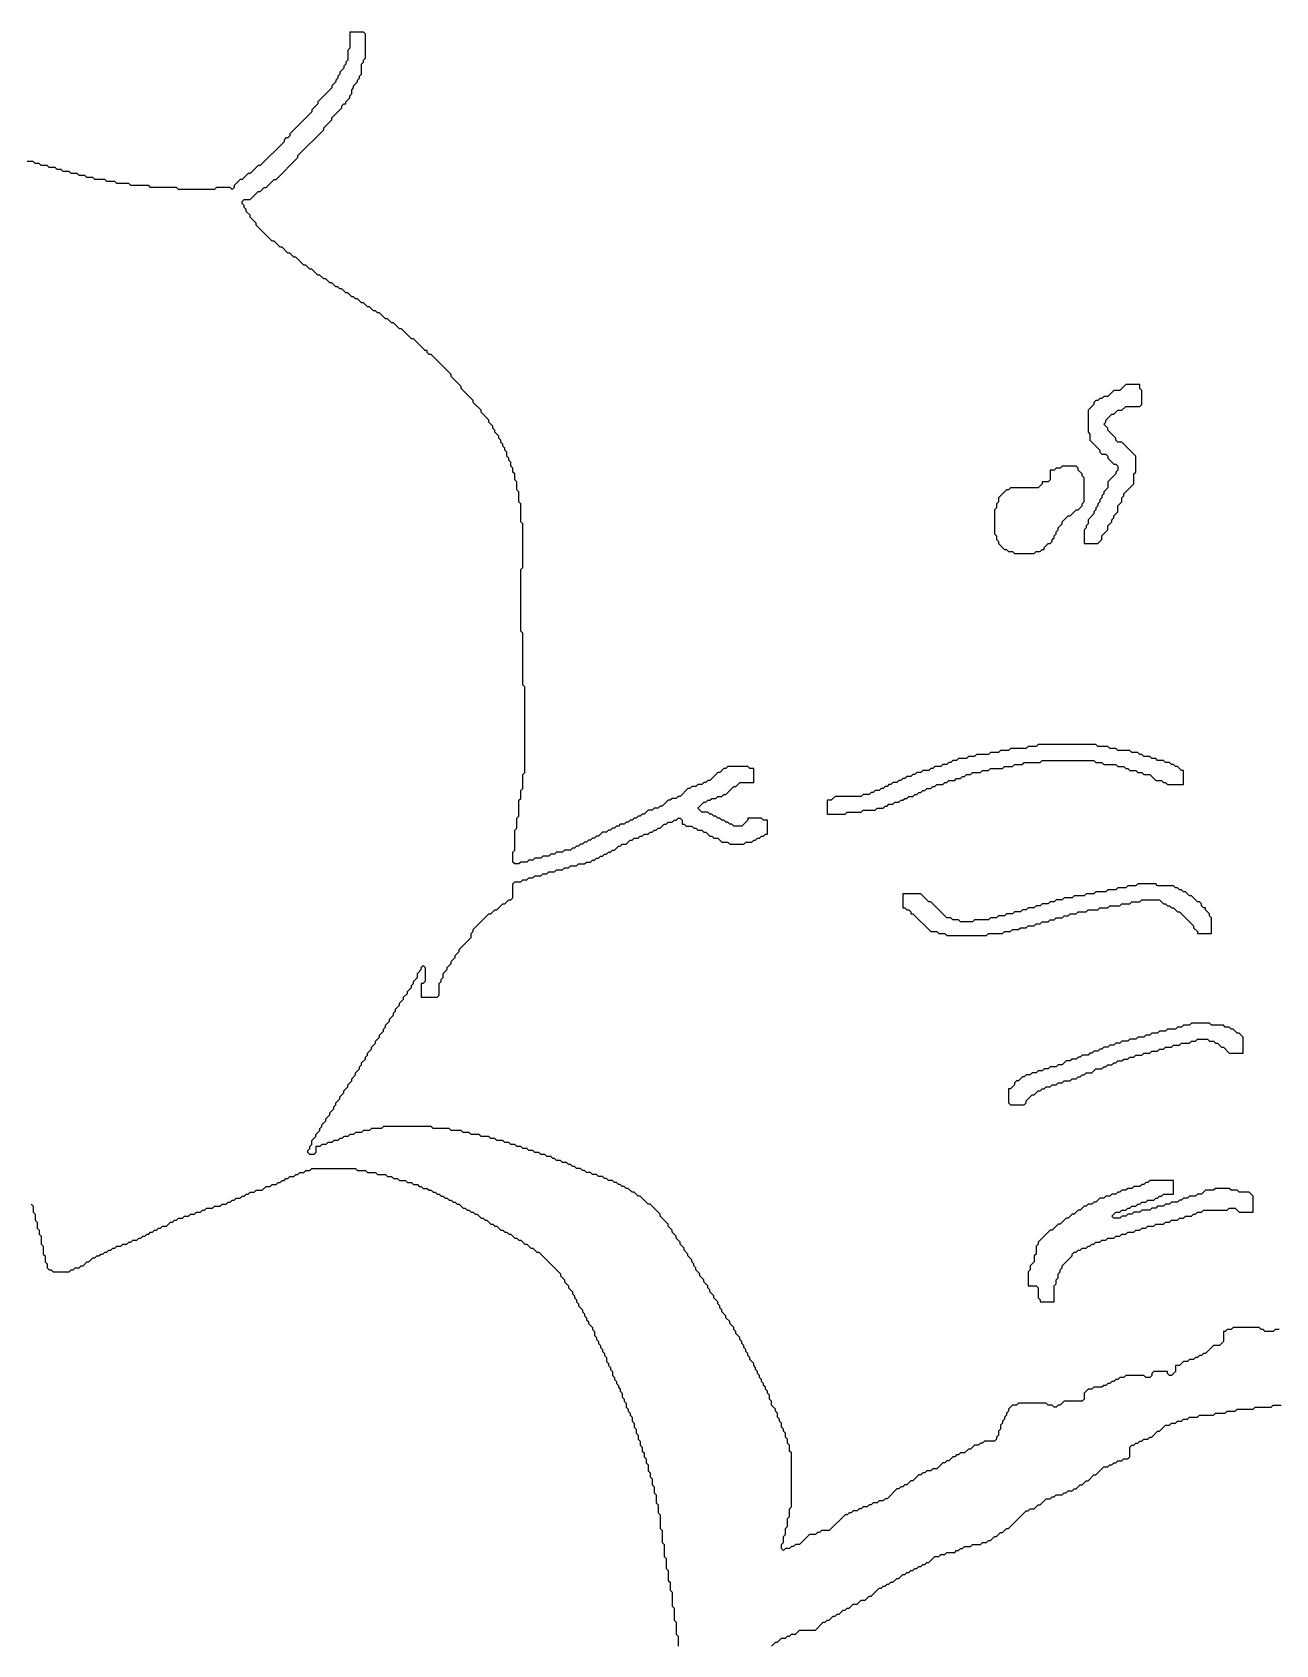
# Model space of a CAD drawing. Header units: metres. Extents: x 0 to 7998, y 2 to 10328.
# Drawn here: x 3615 to 4865, y 6627 to 8248 of the extents above; entities that cross this region are included whole.
import ezdxf

# ---------------------------------------------------------------- set-up
doc = ezdxf.new("R2010")
doc.units = ezdxf.units.M

msp = doc.modelspace()

# ---------------------------------------------------------------- linework, layer by layer
for points in [[(4868, 6944), (4864, 6944), (4862, 6942), (4854, 6942), (4852, 6944), (4850, 6944), (4848, 6946), (4822, 6946), (4820, 6944), (4816, 6944), (4814, 6942), (4812, 6942), (4812, 6932), (4808, 6928), (4802, 6928), (4794, 6920), (4792, 6920), (4790, 6918), (4788, 6918), (4786, 6916), (4784, 6916), (4782, 6914), (4778, 6914), (4776, 6912), (4772, 6912), (4768, 6908), (4764, 6908), (4764, 6902), (4760, 6898), (4758, 6898), (4756, 6900), (4756, 6902), (4742, 6902), (4740, 6900), (4740, 6898), (4738, 6896), (4734, 6896), (4732, 6898), (4714, 6898), (4712, 6896), (4708, 6896), (4706, 6894), (4704, 6894), (4702, 6892), (4700, 6892), (4698, 6890), (4696, 6890), (4694, 6888), (4692, 6888), (4690, 6886), (4682, 6886), (4680, 6884), (4676, 6884), (4672, 6880), (4672, 6874), (4670, 6872), (4652, 6872), (4648, 6868), (4646, 6868), (4644, 6866), (4642, 6866), (4640, 6868), (4636, 6868), (4634, 6870), (4606, 6870), (4604, 6868), (4600, 6868), (4596, 6864), (4596, 6862), (4594, 6860), (4594, 6858), (4592, 6856), (4592, 6854), (4590, 6852), (4590, 6850), (4588, 6848), (4588, 6844), (4586, 6842), (4586, 6838), (4584, 6836), (4584, 6834), (4582, 6832), (4572, 6832), (4570, 6830), (4568, 6830), (4566, 6828), (4562, 6828), (4558, 6824), (4556, 6824), (4552, 6820), (4548, 6820), (4546, 6818), (4544, 6818), (4542, 6816), (4540, 6816), (4536, 6812), (4534, 6812), (4532, 6810), (4530, 6810), (4524, 6804), (4520, 6804), (4518, 6802), (4514, 6802), (4512, 6800), (4510, 6800), (4508, 6798), (4506, 6798), (4500, 6792), (4498, 6792), (4494, 6788), (4492, 6788), (4490, 6786), (4488, 6786), (4486, 6784), (4484, 6784), (4474, 6774), (4472, 6774), (4470, 6772), (4466, 6772), (4464, 6770), (4460, 6770), (4458, 6768), (4456, 6768), (4454, 6766), (4450, 6766), (4448, 6764), (4446, 6764), (4444, 6762), (4440, 6762), (4438, 6760), (4436, 6760), (4434, 6758), (4432, 6758), (4416, 6742), (4408, 6742), (4406, 6740), (4404, 6740), (4402, 6738), (4396, 6738), (4386, 6728), (4382, 6728), (4380, 6726), (4378, 6726), (4376, 6724), (4372, 6724), (4370, 6722), (4368, 6724), (4368, 6728), (4370, 6730), (4370, 6736), (4372, 6738), (4372, 6744), (4374, 6746), (4374, 6754), (4376, 6756), (4376, 6764), (4378, 6766), (4378, 6820), (4376, 6822), (4376, 6828), (4374, 6830), (4374, 6834), (4372, 6836), (4372, 6840), (4370, 6842), (4370, 6844), (4368, 6846), (4368, 6850), (4366, 6852), (4366, 6854), (4364, 6856), (4364, 6860), (4362, 6862), (4362, 6864), (4358, 6868), (4358, 6872), (4356, 6874), (4356, 6878), (4354, 6880), (4354, 6882), (4352, 6884), (4352, 6886), (4350, 6888), (4350, 6890), (4348, 6892), (4348, 6894), (4346, 6896), (4346, 6898), (4344, 6900), (4344, 6902), (4342, 6904), (4342, 6906), (4340, 6908), (4340, 6910), (4336, 6914), (4336, 6916), (4334, 6918), (4334, 6920), (4332, 6922), (4332, 6924), (4330, 6926), (4330, 6928), (4328, 6930), (4328, 6932), (4326, 6934), (4326, 6936), (4322, 6940), (4322, 6942), (4320, 6944), (4320, 6946), (4316, 6950), (4316, 6952), (4312, 6956), (4312, 6958), (4308, 6962), (4308, 6964), (4306, 6966), (4306, 6968), (4304, 6970), (4304, 6972), (4300, 6976), (4300, 6978), (4296, 6982), (4296, 6984), (4294, 6986), (4294, 6988), (4290, 6992), (4290, 6994), (4286, 6998), (4286, 7000), (4282, 7004), (4282, 7006), (4280, 7008), (4280, 7010), (4278, 7012), (4278, 7014), (4274, 7018), (4274, 7020), (4270, 7024), (4270, 7026), (4266, 7030), (4266, 7032), (4262, 7036), (4262, 7038), (4258, 7042), (4258, 7044), (4254, 7048), (4254, 7050), (4246, 7058), (4246, 7060), (4236, 7070), (4234, 7070), (4226, 7078), (4224, 7078), (4220, 7082), (4218, 7082), (4214, 7086), (4212, 7086), (4210, 7088), (4208, 7088), (4206, 7090), (4204, 7090), (4202, 7092), (4200, 7092), (4198, 7094), (4194, 7094), (4192, 7096), (4190, 7096), (4188, 7098), (4184, 7098), (4182, 7100), (4178, 7100), (4176, 7102), (4172, 7102), (4170, 7104), (4168, 7104), (4166, 7106), (4162, 7106), (4160, 7108), (4158, 7108), (4156, 7110), (4154, 7110), (4152, 7112), (4148, 7112), (4146, 7114), (4142, 7114), (4140, 7116), (4138, 7116), (4136, 7118), (4132, 7118), (4130, 7120), (4126, 7120), (4124, 7122), (4120, 7122), (4118, 7124), (4114, 7124), (4112, 7126), (4108, 7126), (4106, 7128), (4102, 7128), (4100, 7130), (4096, 7130), (4094, 7132), (4090, 7132), (4088, 7134), (4082, 7134), (4080, 7136), (4076, 7136), (4074, 7138), (4066, 7138), (4064, 7140), (4056, 7140), (4054, 7142), (4048, 7142), (4046, 7144), (4036, 7144), (4034, 7146), (4018, 7146), (4016, 7148), (3968, 7148), (3966, 7146), (3956, 7146), (3954, 7144), (3948, 7144), (3946, 7142), (3940, 7142), (3938, 7140), (3934, 7140), (3932, 7138), (3928, 7138), (3926, 7136), (3924, 7136), (3922, 7134), (3918, 7134), (3916, 7132), (3912, 7132), (3910, 7130), (3906, 7130), (3904, 7128), (3900, 7128), (3900, 7122), (3898, 7120), (3894, 7120), (3892, 7122), (3892, 7124), (3894, 7126), (3894, 7128), (3896, 7130), (3896, 7134), (3900, 7138), (3900, 7140), (3904, 7144), (3904, 7146), (3906, 7148), (3906, 7150), (3910, 7154), (3910, 7156), (3914, 7160), (3914, 7162), (3918, 7166), (3918, 7168), (3920, 7170), (3920, 7172), (3924, 7176), (3924, 7178), (3928, 7182), (3928, 7184), (3932, 7188), (3932, 7190), (3936, 7194), (3936, 7196), (3940, 7200), (3940, 7202), (3944, 7206), (3944, 7208), (3946, 7210), (3946, 7212), (3950, 7216), (3950, 7218), (3952, 7220), (3952, 7222), (3956, 7226), (3956, 7228), (3960, 7232), (3960, 7234), (3964, 7238), (3964, 7240), (3968, 7244), (3968, 7246), (3970, 7248), (3970, 7250), (3974, 7254), (3974, 7256), (3978, 7260), (3978, 7262), (3980, 7264), (3980, 7266), (3984, 7270), (3984, 7272), (3988, 7276), (3988, 7278), (3992, 7282), (3992, 7284), (3996, 7288), (3996, 7290), (3998, 7292), (3998, 7294), (4002, 7298), (4002, 7302), (4006, 7306), (4006, 7308), (4008, 7310), (4010, 7308), (4010, 7294), (4008, 7292), (4006, 7292), (4006, 7278), (4022, 7278), (4024, 7280), (4024, 7292), (4026, 7294), (4026, 7296), (4028, 7298), (4028, 7302), (4032, 7306), (4032, 7308), (4036, 7312), (4036, 7314), (4040, 7318), (4040, 7320), (4044, 7324), (4044, 7326), (4056, 7338), (4056, 7342), (4058, 7344), (4058, 7346), (4074, 7362), (4076, 7362), (4080, 7366), (4082, 7366), (4088, 7372), (4090, 7372), (4094, 7376), (4096, 7376), (4098, 7378), (4098, 7392), (4100, 7394), (4106, 7394), (4108, 7396), (4112, 7396), (4114, 7398), (4118, 7398), (4120, 7400), (4126, 7400), (4128, 7402), (4132, 7402), (4134, 7404), (4140, 7404), (4142, 7406), (4148, 7406), (4150, 7408), (4154, 7408), (4156, 7410), (4162, 7410), (4164, 7412), (4170, 7412), (4172, 7414), (4176, 7414), (4178, 7416), (4180, 7416), (4182, 7418), (4184, 7418), (4186, 7420), (4188, 7420), (4190, 7422), (4192, 7422), (4194, 7424), (4196, 7424), (4198, 7426), (4200, 7426), (4204, 7430), (4206, 7430), (4208, 7432), (4212, 7432), (4216, 7436), (4218, 7436), (4220, 7438), (4224, 7438), (4226, 7440), (4228, 7440), (4230, 7442), (4234, 7442), (4236, 7444), (4238, 7444), (4240, 7446), (4242, 7446), (4244, 7448), (4246, 7448), (4250, 7452), (4252, 7452), (4254, 7454), (4258, 7454), (4260, 7456), (4262, 7456), (4264, 7458), (4266, 7458), (4268, 7456), (4268, 7452), (4270, 7452), (4272, 7450), (4278, 7450), (4280, 7448), (4282, 7448), (4284, 7446), (4288, 7446), (4290, 7444), (4292, 7444), (4296, 7440), (4298, 7440), (4300, 7438), (4304, 7438), (4308, 7434), (4314, 7434), (4316, 7432), (4330, 7432), (4332, 7434), (4338, 7434), (4340, 7436), (4342, 7436), (4344, 7438), (4346, 7438), (4348, 7440), (4350, 7440), (4352, 7442), (4354, 7442), (4354, 7456), (4350, 7456), (4348, 7458), (4334, 7458), (4334, 7456), (4328, 7450), (4320, 7450), (4318, 7452), (4316, 7452), (4314, 7454), (4312, 7454), (4310, 7456), (4308, 7456), (4306, 7458), (4304, 7458), (4302, 7460), (4300, 7460), (4298, 7462), (4296, 7462), (4294, 7464), (4288, 7464), (4284, 7468), (4290, 7474), (4292, 7474), (4294, 7476), (4296, 7476), (4298, 7478), (4302, 7478), (4304, 7480), (4308, 7480), (4310, 7482), (4312, 7482), (4320, 7490), (4322, 7490), (4326, 7494), (4340, 7494), (4340, 7508), (4336, 7508), (4334, 7510), (4314, 7510), (4312, 7508), (4310, 7508), (4306, 7504), (4304, 7504), (4296, 7496), (4294, 7496), (4292, 7494), (4290, 7494), (4288, 7492), (4284, 7492), (4282, 7490), (4278, 7490), (4276, 7488), (4274, 7488), (4266, 7480), (4264, 7480), (4262, 7478), (4258, 7478), (4256, 7476), (4254, 7476), (4248, 7470), (4246, 7470), (4244, 7468), (4240, 7468), (4238, 7466), (4234, 7466), (4230, 7462), (4228, 7462), (4226, 7460), (4224, 7460), (4222, 7458), (4220, 7458), (4218, 7456), (4216, 7456), (4214, 7454), (4212, 7454), (4210, 7452), (4206, 7452), (4204, 7450), (4202, 7450), (4200, 7448), (4198, 7448), (4196, 7446), (4194, 7446), (4192, 7444), (4188, 7444), (4184, 7440), (4182, 7440), (4180, 7438), (4178, 7438), (4176, 7436), (4174, 7436), (4172, 7434), (4170, 7434), (4168, 7432), (4166, 7432), (4164, 7430), (4162, 7430), (4160, 7428), (4158, 7428), (4156, 7426), (4150, 7426), (4148, 7424), (4142, 7424), (4140, 7422), (4136, 7422), (4134, 7420), (4128, 7420), (4126, 7418), (4120, 7418), (4118, 7416), (4114, 7416), (4112, 7414), (4106, 7414), (4104, 7412), (4100, 7412), (4098, 7414), (4098, 7424), (4100, 7426), (4100, 7446), (4102, 7448), (4102, 7458), (4104, 7460), (4104, 7476), (4106, 7478), (4106, 7486), (4108, 7488), (4108, 7502), (4110, 7504), (4110, 7590), (4108, 7592), (4108, 7644), (4106, 7646), (4106, 7708), (4108, 7710), (4108, 7754), (4106, 7756), (4106, 7774), (4104, 7776), (4104, 7786), (4102, 7788), (4102, 7796), (4100, 7798), (4100, 7804), (4098, 7806), (4098, 7810), (4096, 7812), (4096, 7816), (4094, 7818), (4094, 7820), (4092, 7822), (4092, 7826), (4090, 7828), (4090, 7830), (4088, 7832), (4088, 7834), (4086, 7836), (4086, 7838), (4084, 7840), (4084, 7842), (4080, 7846), (4080, 7848), (4078, 7850), (4078, 7852), (4074, 7856), (4074, 7858), (4066, 7866), (4066, 7868), (4058, 7876), (4058, 7878), (4046, 7890), (4046, 7892), (4036, 7902), (4036, 7904), (4016, 7924), (4014, 7924), (4012, 7926), (4012, 7928), (4010, 7928), (3998, 7940), (3996, 7940), (3986, 7950), (3984, 7950), (3978, 7956), (3976, 7956), (3972, 7960), (3970, 7960), (3964, 7966), (3962, 7966), (3960, 7968), (3958, 7968), (3954, 7972), (3952, 7972), (3948, 7976), (3946, 7976), (3942, 7980), (3940, 7980), (3938, 7982), (3936, 7982), (3932, 7986), (3930, 7986), (3926, 7990), (3924, 7990), (3922, 7992), (3920, 7992), (3916, 7996), (3914, 7996), (3910, 8000), (3908, 8000), (3904, 8004), (3902, 8004), (3896, 8010), (3894, 8010), (3890, 8014), (3888, 8014), (3880, 8022), (3878, 8022), (3874, 8026), (3872, 8026), (3866, 8032), (3864, 8032), (3858, 8038), (3856, 8038), (3840, 8054), (3840, 8056), (3834, 8062), (3834, 8064), (3830, 8068), (3830, 8070), (3828, 8072), (3828, 8074), (3826, 8076), (3826, 8078), (3828, 8080), (3834, 8080), (3842, 8088), (3844, 8088), (3848, 8092), (3850, 8092), (3858, 8100), (3860, 8100), (3882, 8122), (3882, 8124), (3908, 8150), (3908, 8152), (3916, 8160), (3916, 8162), (3926, 8172), (3926, 8174), (3928, 8176), (3930, 8176), (3930, 8178), (3934, 8182), (3934, 8184), (3936, 8186), (3936, 8190), (3938, 8192), (3938, 8194), (3942, 8198), (3942, 8200), (3944, 8202), (3944, 8204), (3946, 8206), (3946, 8216), (3948, 8218), (3948, 8220), (3950, 8222), (3950, 8246), (3948, 8248), (3934, 8248), (3934, 8232), (3932, 8230), (3932, 8220), (3930, 8218), (3930, 8216), (3928, 8214), (3928, 8212), (3924, 8208), (3924, 8206), (3922, 8204), (3922, 8202), (3920, 8200), (3920, 8198), (3916, 8194), (3916, 8192), (3902, 8178), (3902, 8176), (3896, 8170), (3896, 8168), (3874, 8146), (3874, 8144), (3872, 8142), (3870, 8142), (3868, 8140), (3868, 8138), (3844, 8114), (3842, 8114), (3834, 8106), (3832, 8106), (3826, 8100), (3824, 8100), (3818, 8094), (3818, 8092), (3816, 8090), (3814, 8092), (3800, 8092), (3798, 8090), (3762, 8090), (3760, 8092), (3734, 8092), (3732, 8094), (3714, 8094), (3712, 8096), (3700, 8096), (3698, 8098), (3690, 8098), (3688, 8100), (3678, 8100), (3676, 8102), (3670, 8102), (3668, 8104), (3662, 8104), (3660, 8106), (3654, 8106), (3652, 8108), (3646, 8108), (3644, 8110), (3640, 8110), (3638, 8112), (3632, 8112), (3630, 8114), (3624, 8114), (3622, 8116), (3618, 8116), (3616, 8118), (3610, 8118)], [(3614, 7070), (3616, 7068), (3616, 7062), (3618, 7060), (3618, 7054), (3620, 7052), (3620, 7046), (3622, 7044), (3622, 7040), (3624, 7038), (3624, 7030), (3626, 7028), (3626, 7020), (3628, 7018), (3628, 7012), (3630, 7010), (3630, 7006), (3632, 7004), (3634, 7004), (3636, 7002), (3652, 7002), (3654, 7004), (3656, 7004), (3658, 7006), (3662, 7006), (3664, 7008), (3666, 7008), (3670, 7012), (3672, 7012), (3676, 7016), (3678, 7016), (3680, 7018), (3682, 7018), (3684, 7020), (3686, 7020), (3688, 7022), (3690, 7022), (3692, 7024), (3694, 7024), (3696, 7026), (3698, 7026), (3700, 7028), (3704, 7028), (3706, 7030), (3710, 7030), (3712, 7032), (3714, 7032), (3716, 7034), (3720, 7034), (3722, 7036), (3724, 7036), (3726, 7038), (3728, 7038), (3730, 7040), (3732, 7040), (3734, 7042), (3736, 7042), (3738, 7044), (3740, 7044), (3742, 7046), (3744, 7046), (3746, 7048), (3750, 7048), (3754, 7052), (3756, 7052), (3758, 7054), (3760, 7054), (3762, 7056), (3766, 7056), (3768, 7058), (3772, 7058), (3774, 7060), (3778, 7060), (3780, 7062), (3784, 7062), (3786, 7064), (3788, 7064), (3790, 7066), (3796, 7066), (3798, 7068), (3804, 7068), (3806, 7070), (3810, 7070), (3812, 7072), (3814, 7072), (3816, 7074), (3818, 7074), (3820, 7076), (3824, 7076), (3826, 7078), (3828, 7078), (3830, 7080), (3832, 7080), (3834, 7082), (3838, 7082), (3840, 7084), (3846, 7084), (3850, 7088), (3854, 7088), (3856, 7090), (3860, 7090), (3862, 7092), (3864, 7092), (3866, 7094), (3868, 7094), (3870, 7096), (3872, 7096), (3874, 7098), (3878, 7098), (3880, 7100), (3882, 7100), (3884, 7102), (3888, 7102), (3890, 7104), (3894, 7104), (3896, 7106), (3940, 7106), (3942, 7104), (3950, 7104), (3952, 7102), (3960, 7102), (3962, 7100), (3970, 7100), (3972, 7098), (3976, 7098), (3978, 7096), (3982, 7096), (3984, 7094), (3990, 7094), (3992, 7092), (3996, 7092), (3998, 7090), (4002, 7090), (4004, 7088), (4006, 7088), (4008, 7086), (4012, 7086), (4014, 7084), (4016, 7084), (4018, 7082), (4020, 7082), (4022, 7080), (4024, 7080), (4026, 7078), (4028, 7078), (4030, 7076), (4032, 7076), (4034, 7074), (4036, 7074), (4038, 7072), (4040, 7072), (4042, 7070), (4044, 7070), (4048, 7066), (4050, 7066), (4052, 7064), (4054, 7064), (4056, 7062), (4058, 7062), (4060, 7060), (4062, 7060), (4066, 7056), (4068, 7056), (4070, 7054), (4072, 7054), (4076, 7050), (4078, 7050), (4080, 7048), (4082, 7048), (4086, 7044), (4088, 7044), (4090, 7042), (4092, 7042), (4094, 7040), (4096, 7040), (4100, 7036), (4102, 7036), (4104, 7034), (4106, 7034), (4110, 7030), (4112, 7030), (4116, 7026), (4118, 7026), (4122, 7022), (4124, 7022), (4146, 7000), (4146, 6998), (4150, 6994), (4150, 6992), (4154, 6988), (4154, 6986), (4158, 6982), (4158, 6980), (4160, 6978), (4160, 6976), (4162, 6974), (4162, 6972), (4164, 6970), (4164, 6968), (4168, 6964), (4168, 6962), (4170, 6960), (4170, 6958), (4172, 6956), (4172, 6954), (4174, 6952), (4174, 6950), (4178, 6946), (4178, 6944), (4180, 6942), (4180, 6938), (4182, 6936), (4182, 6934), (4184, 6932), (4184, 6930), (4186, 6928), (4186, 6926), (4188, 6924), (4188, 6922), (4190, 6920), (4190, 6918), (4192, 6916), (4192, 6912), (4194, 6910), (4194, 6908), (4196, 6906), (4196, 6904), (4198, 6902), (4198, 6898), (4200, 6896), (4200, 6894), (4202, 6892), (4202, 6890), (4204, 6888), (4204, 6886), (4206, 6884), (4206, 6882), (4208, 6880), (4208, 6876), (4210, 6874), (4210, 6872), (4212, 6870), (4212, 6866), (4214, 6864), (4214, 6862), (4216, 6860), (4216, 6858), (4218, 6856), (4218, 6852), (4220, 6850), (4220, 6846), (4222, 6844), (4222, 6840), (4224, 6838), (4224, 6834), (4226, 6832), (4226, 6828), (4228, 6826), (4228, 6822), (4230, 6820), (4230, 6816), (4232, 6814), (4232, 6810), (4234, 6808), (4234, 6802), (4236, 6800), (4236, 6796), (4238, 6794), (4238, 6788), (4240, 6786), (4240, 6780), (4242, 6778), (4242, 6770), (4244, 6768), (4244, 6760), (4246, 6758), (4246, 6744), (4248, 6742), (4248, 6730), (4250, 6728), (4250, 6716), (4252, 6714), (4252, 6704), (4254, 6702), (4254, 6692), (4256, 6690), (4256, 6682), (4258, 6680), (4258, 6666), (4260, 6664), (4260, 6652), (4262, 6650), (4262, 6638), (4264, 6636), (4264, 6626)], [(4358, 6626), (4362, 6630), (4364, 6630), (4368, 6634), (4372, 6634), (4374, 6636), (4376, 6636), (4378, 6638), (4382, 6638), (4386, 6642), (4402, 6642), (4410, 6650), (4412, 6650), (4414, 6652), (4416, 6652), (4420, 6656), (4422, 6656), (4424, 6658), (4426, 6658), (4430, 6662), (4432, 6662), (4434, 6664), (4436, 6664), (4440, 6668), (4444, 6668), (4448, 6672), (4452, 6672), (4456, 6676), (4458, 6676), (4466, 6684), (4468, 6684), (4470, 6686), (4472, 6686), (4474, 6688), (4476, 6688), (4478, 6690), (4480, 6690), (4484, 6694), (4486, 6694), (4490, 6698), (4492, 6698), (4494, 6700), (4496, 6700), (4498, 6702), (4500, 6702), (4502, 6704), (4504, 6704), (4506, 6706), (4508, 6706), (4510, 6708), (4512, 6708), (4514, 6710), (4516, 6710), (4522, 6716), (4526, 6716), (4528, 6718), (4532, 6718), (4534, 6720), (4542, 6720), (4544, 6722), (4546, 6722), (4548, 6724), (4550, 6724), (4552, 6726), (4558, 6726), (4560, 6728), (4568, 6728), (4570, 6730), (4574, 6730), (4576, 6732), (4578, 6732), (4582, 6736), (4584, 6736), (4588, 6740), (4590, 6740), (4594, 6744), (4596, 6744), (4614, 6762), (4616, 6762), (4618, 6764), (4622, 6764), (4626, 6768), (4628, 6768), (4634, 6774), (4638, 6774), (4640, 6776), (4642, 6776), (4644, 6778), (4650, 6778), (4652, 6780), (4654, 6780), (4656, 6782), (4660, 6782), (4662, 6784), (4664, 6784), (4668, 6788), (4670, 6788), (4674, 6792), (4676, 6792), (4682, 6798), (4684, 6798), (4692, 6806), (4696, 6806), (4698, 6808), (4700, 6808), (4702, 6810), (4704, 6810), (4706, 6812), (4710, 6812), (4712, 6814), (4716, 6814), (4718, 6816), (4718, 6826), (4720, 6828), (4722, 6828), (4724, 6830), (4726, 6830), (4728, 6832), (4730, 6832), (4732, 6834), (4736, 6834), (4738, 6836), (4740, 6836), (4746, 6842), (4748, 6842), (4754, 6848), (4758, 6848), (4760, 6850), (4764, 6850), (4766, 6852), (4770, 6852), (4772, 6854), (4776, 6854), (4778, 6856), (4786, 6856), (4788, 6858), (4802, 6858), (4804, 6860), (4814, 6860), (4816, 6862), (4824, 6862), (4826, 6864), (4842, 6864), (4844, 6866), (4860, 6866), (4862, 6868), (4870, 6868)]]:
    msp.add_lwpolyline(points)
for points in [[(4714, 7894), (4708, 7888), (4702, 7888), (4696, 7882), (4692, 7882), (4690, 7880), (4688, 7880), (4686, 7878), (4684, 7878), (4682, 7876), (4682, 7874), (4676, 7868), (4676, 7846), (4678, 7844), (4678, 7838), (4688, 7828), (4688, 7826), (4690, 7824), (4694, 7824), (4696, 7822), (4696, 7820), (4702, 7814), (4704, 7814), (4706, 7812), (4706, 7808), (4704, 7806), (4704, 7804), (4696, 7796), (4696, 7790), (4692, 7786), (4692, 7784), (4690, 7782), (4690, 7780), (4688, 7778), (4688, 7776), (4686, 7774), (4686, 7772), (4684, 7770), (4684, 7768), (4682, 7766), (4682, 7764), (4676, 7758), (4676, 7754), (4674, 7752), (4674, 7750), (4672, 7748), (4672, 7734), (4686, 7734), (4690, 7738), (4690, 7742), (4696, 7748), (4696, 7752), (4700, 7756), (4700, 7758), (4702, 7760), (4702, 7762), (4706, 7766), (4706, 7772), (4710, 7776), (4710, 7780), (4712, 7782), (4712, 7784), (4722, 7794), (4722, 7804), (4724, 7806), (4724, 7822), (4710, 7836), (4706, 7836), (4704, 7838), (4704, 7840), (4696, 7848), (4696, 7850), (4692, 7854), (4694, 7856), (4694, 7858), (4700, 7864), (4702, 7864), (4706, 7868), (4710, 7868), (4714, 7872), (4728, 7872), (4730, 7874), (4730, 7888), (4728, 7890), (4728, 7894)], [(4650, 7812), (4648, 7810), (4644, 7810), (4642, 7808), (4638, 7808), (4638, 7798), (4636, 7796), (4630, 7796), (4630, 7794), (4626, 7790), (4598, 7790), (4596, 7788), (4594, 7788), (4586, 7780), (4586, 7776), (4584, 7774), (4584, 7770), (4582, 7768), (4582, 7744), (4584, 7742), (4584, 7738), (4586, 7736), (4586, 7734), (4592, 7728), (4594, 7728), (4596, 7726), (4600, 7726), (4602, 7724), (4622, 7724), (4624, 7726), (4628, 7726), (4630, 7728), (4632, 7728), (4632, 7730), (4636, 7734), (4638, 7734), (4640, 7736), (4640, 7738), (4642, 7740), (4642, 7742), (4644, 7744), (4644, 7746), (4646, 7748), (4646, 7750), (4650, 7754), (4650, 7756), (4656, 7762), (4658, 7762), (4664, 7768), (4666, 7768), (4670, 7772), (4670, 7774), (4672, 7776), (4672, 7800), (4670, 7802), (4670, 7804), (4666, 7808), (4666, 7810), (4664, 7812)], [(4626, 7532), (4624, 7530), (4616, 7530), (4614, 7528), (4598, 7528), (4596, 7526), (4588, 7526), (4586, 7524), (4578, 7524), (4576, 7522), (4564, 7522), (4562, 7520), (4556, 7520), (4554, 7518), (4546, 7518), (4544, 7516), (4540, 7516), (4538, 7514), (4536, 7514), (4534, 7512), (4530, 7512), (4528, 7510), (4522, 7510), (4520, 7508), (4518, 7508), (4516, 7506), (4510, 7506), (4508, 7504), (4504, 7504), (4502, 7502), (4500, 7502), (4498, 7500), (4494, 7500), (4492, 7498), (4490, 7498), (4488, 7496), (4486, 7496), (4484, 7494), (4480, 7494), (4478, 7492), (4476, 7492), (4474, 7490), (4472, 7490), (4470, 7488), (4468, 7488), (4466, 7486), (4462, 7486), (4460, 7484), (4458, 7484), (4456, 7482), (4450, 7482), (4448, 7480), (4422, 7480), (4418, 7476), (4414, 7476), (4414, 7462), (4432, 7462), (4434, 7464), (4448, 7464), (4450, 7466), (4462, 7466), (4464, 7468), (4470, 7468), (4472, 7470), (4474, 7470), (4476, 7472), (4480, 7472), (4482, 7474), (4486, 7474), (4488, 7476), (4490, 7476), (4492, 7478), (4494, 7478), (4496, 7480), (4500, 7480), (4502, 7482), (4504, 7482), (4506, 7484), (4508, 7484), (4510, 7486), (4512, 7486), (4514, 7488), (4518, 7488), (4520, 7490), (4522, 7490), (4524, 7492), (4530, 7492), (4532, 7494), (4534, 7494), (4536, 7496), (4542, 7496), (4544, 7498), (4548, 7498), (4550, 7500), (4552, 7500), (4554, 7502), (4558, 7502), (4560, 7504), (4568, 7504), (4570, 7506), (4576, 7506), (4578, 7508), (4590, 7508), (4592, 7510), (4600, 7510), (4602, 7512), (4610, 7512), (4612, 7514), (4628, 7514), (4630, 7516), (4682, 7516), (4684, 7514), (4690, 7514), (4692, 7512), (4704, 7512), (4706, 7510), (4712, 7510), (4714, 7508), (4716, 7508), (4718, 7506), (4724, 7506), (4726, 7504), (4730, 7504), (4732, 7502), (4738, 7502), (4744, 7496), (4750, 7496), (4752, 7494), (4754, 7494), (4756, 7492), (4772, 7492), (4772, 7506), (4770, 7506), (4766, 7510), (4764, 7510), (4762, 7512), (4760, 7512), (4758, 7514), (4754, 7514), (4752, 7516), (4746, 7516), (4744, 7518), (4740, 7518), (4738, 7520), (4732, 7520), (4730, 7522), (4728, 7522), (4726, 7524), (4720, 7524), (4718, 7526), (4706, 7526), (4704, 7528), (4698, 7528), (4696, 7530), (4686, 7530), (4684, 7532)], [(4726, 7392), (4724, 7390), (4716, 7390), (4714, 7388), (4706, 7388), (4704, 7386), (4696, 7386), (4694, 7384), (4684, 7384), (4682, 7382), (4674, 7382), (4672, 7380), (4662, 7380), (4660, 7378), (4652, 7378), (4650, 7376), (4644, 7376), (4642, 7374), (4638, 7374), (4636, 7372), (4630, 7372), (4628, 7370), (4624, 7370), (4622, 7368), (4616, 7368), (4614, 7366), (4610, 7366), (4608, 7364), (4602, 7364), (4600, 7362), (4594, 7362), (4592, 7360), (4586, 7360), (4584, 7358), (4578, 7358), (4576, 7356), (4562, 7356), (4560, 7354), (4548, 7354), (4546, 7356), (4540, 7356), (4538, 7358), (4534, 7358), (4518, 7374), (4516, 7374), (4508, 7382), (4490, 7382), (4490, 7368), (4492, 7368), (4494, 7366), (4496, 7366), (4498, 7364), (4498, 7362), (4500, 7362), (4518, 7344), (4524, 7344), (4526, 7342), (4532, 7342), (4534, 7340), (4574, 7340), (4576, 7342), (4590, 7342), (4592, 7344), (4598, 7344), (4600, 7346), (4606, 7346), (4608, 7348), (4614, 7348), (4616, 7350), (4622, 7350), (4624, 7352), (4628, 7352), (4630, 7354), (4636, 7354), (4638, 7356), (4642, 7356), (4644, 7358), (4650, 7358), (4652, 7360), (4656, 7360), (4658, 7362), (4664, 7362), (4666, 7364), (4674, 7364), (4676, 7366), (4686, 7366), (4688, 7368), (4696, 7368), (4698, 7370), (4708, 7370), (4710, 7372), (4718, 7372), (4720, 7374), (4728, 7374), (4730, 7376), (4748, 7376), (4752, 7372), (4754, 7372), (4756, 7370), (4758, 7370), (4760, 7368), (4762, 7368), (4766, 7364), (4768, 7364), (4782, 7350), (4782, 7348), (4786, 7344), (4786, 7342), (4800, 7342), (4800, 7358), (4798, 7360), (4798, 7362), (4794, 7366), (4794, 7368), (4792, 7368), (4790, 7370), (4790, 7372), (4788, 7374), (4786, 7374), (4780, 7380), (4778, 7380), (4774, 7384), (4772, 7384), (4770, 7386), (4768, 7386), (4766, 7388), (4764, 7388), (4762, 7390), (4746, 7390), (4744, 7392)], [(4780, 7252), (4778, 7250), (4772, 7250), (4770, 7248), (4766, 7248), (4764, 7246), (4756, 7246), (4754, 7244), (4748, 7244), (4746, 7242), (4740, 7242), (4738, 7240), (4734, 7240), (4732, 7238), (4726, 7238), (4724, 7236), (4718, 7236), (4716, 7234), (4710, 7234), (4708, 7232), (4704, 7232), (4702, 7230), (4698, 7230), (4696, 7228), (4692, 7228), (4690, 7226), (4688, 7226), (4686, 7224), (4682, 7224), (4680, 7222), (4678, 7222), (4676, 7220), (4670, 7220), (4668, 7218), (4666, 7218), (4664, 7216), (4660, 7216), (4658, 7214), (4654, 7214), (4650, 7210), (4646, 7210), (4644, 7208), (4638, 7208), (4636, 7206), (4632, 7206), (4630, 7204), (4626, 7204), (4624, 7202), (4620, 7202), (4618, 7200), (4614, 7200), (4612, 7198), (4610, 7198), (4606, 7194), (4604, 7194), (4602, 7192), (4602, 7190), (4598, 7186), (4596, 7186), (4596, 7172), (4598, 7170), (4612, 7170), (4614, 7172), (4614, 7174), (4620, 7180), (4622, 7180), (4626, 7184), (4628, 7184), (4630, 7186), (4632, 7186), (4634, 7188), (4638, 7188), (4640, 7190), (4644, 7190), (4646, 7192), (4650, 7192), (4652, 7194), (4658, 7194), (4660, 7196), (4664, 7196), (4666, 7198), (4668, 7198), (4670, 7200), (4672, 7200), (4674, 7202), (4680, 7202), (4684, 7206), (4690, 7206), (4692, 7208), (4694, 7208), (4696, 7210), (4700, 7210), (4702, 7212), (4704, 7212), (4706, 7214), (4710, 7214), (4712, 7216), (4716, 7216), (4718, 7218), (4722, 7218), (4724, 7220), (4730, 7220), (4732, 7222), (4738, 7222), (4740, 7224), (4746, 7224), (4748, 7226), (4752, 7226), (4754, 7228), (4760, 7228), (4762, 7230), (4768, 7230), (4770, 7232), (4778, 7232), (4780, 7234), (4784, 7234), (4786, 7236), (4796, 7236), (4798, 7234), (4802, 7234), (4804, 7232), (4806, 7232), (4810, 7228), (4812, 7228), (4818, 7222), (4832, 7222), (4832, 7238), (4828, 7242), (4826, 7242), (4822, 7246), (4820, 7246), (4818, 7248), (4814, 7248), (4812, 7250), (4800, 7250), (4798, 7252)], [(4738, 7094), (4736, 7092), (4734, 7092), (4732, 7090), (4730, 7090), (4728, 7088), (4722, 7088), (4720, 7086), (4716, 7086), (4714, 7084), (4710, 7084), (4708, 7082), (4706, 7082), (4704, 7080), (4700, 7080), (4698, 7078), (4694, 7078), (4692, 7076), (4688, 7076), (4684, 7072), (4682, 7072), (4680, 7070), (4676, 7070), (4674, 7068), (4672, 7068), (4668, 7064), (4666, 7064), (4662, 7060), (4660, 7060), (4656, 7056), (4654, 7056), (4648, 7050), (4646, 7050), (4640, 7044), (4638, 7044), (4626, 7032), (4626, 7030), (4624, 7028), (4624, 7020), (4622, 7018), (4622, 7012), (4618, 7008), (4618, 7004), (4616, 7002), (4616, 6988), (4624, 6988), (4626, 6986), (4626, 6976), (4628, 6974), (4628, 6972), (4642, 6972), (4642, 6988), (4644, 6990), (4644, 6994), (4646, 6996), (4646, 7000), (4648, 7002), (4648, 7004), (4650, 7006), (4650, 7008), (4660, 7018), (4660, 7020), (4662, 7022), (4664, 7022), (4666, 7024), (4668, 7024), (4670, 7026), (4674, 7026), (4676, 7028), (4678, 7028), (4680, 7030), (4682, 7030), (4684, 7032), (4688, 7032), (4690, 7034), (4694, 7034), (4696, 7036), (4702, 7036), (4704, 7038), (4708, 7038), (4710, 7040), (4714, 7040), (4716, 7042), (4722, 7042), (4724, 7044), (4728, 7044), (4730, 7046), (4734, 7046), (4736, 7048), (4742, 7048), (4744, 7050), (4752, 7050), (4754, 7052), (4758, 7052), (4760, 7054), (4766, 7054), (4768, 7056), (4772, 7056), (4774, 7058), (4780, 7058), (4782, 7060), (4784, 7060), (4786, 7062), (4790, 7062), (4792, 7064), (4816, 7064), (4818, 7066), (4824, 7066), (4828, 7062), (4842, 7062), (4842, 7078), (4838, 7082), (4828, 7082), (4826, 7084), (4820, 7084), (4818, 7086), (4804, 7086), (4802, 7084), (4794, 7084), (4790, 7080), (4786, 7080), (4784, 7078), (4778, 7078), (4776, 7076), (4772, 7076), (4770, 7074), (4768, 7074), (4766, 7072), (4760, 7072), (4758, 7070), (4754, 7070), (4752, 7068), (4746, 7068), (4744, 7066), (4740, 7066), (4738, 7064), (4730, 7064), (4728, 7062), (4722, 7062), (4720, 7060), (4716, 7060), (4714, 7058), (4710, 7058), (4708, 7056), (4702, 7056), (4700, 7058), (4704, 7062), (4708, 7062), (4710, 7064), (4714, 7064), (4716, 7066), (4718, 7066), (4720, 7068), (4724, 7068), (4726, 7070), (4728, 7070), (4730, 7072), (4734, 7072), (4736, 7074), (4742, 7074), (4744, 7076), (4746, 7076), (4748, 7078), (4750, 7078), (4752, 7080), (4762, 7080), (4762, 7094)]]:
    msp.add_lwpolyline(points, close=True)

doc.saveas('drawing.dxf')
